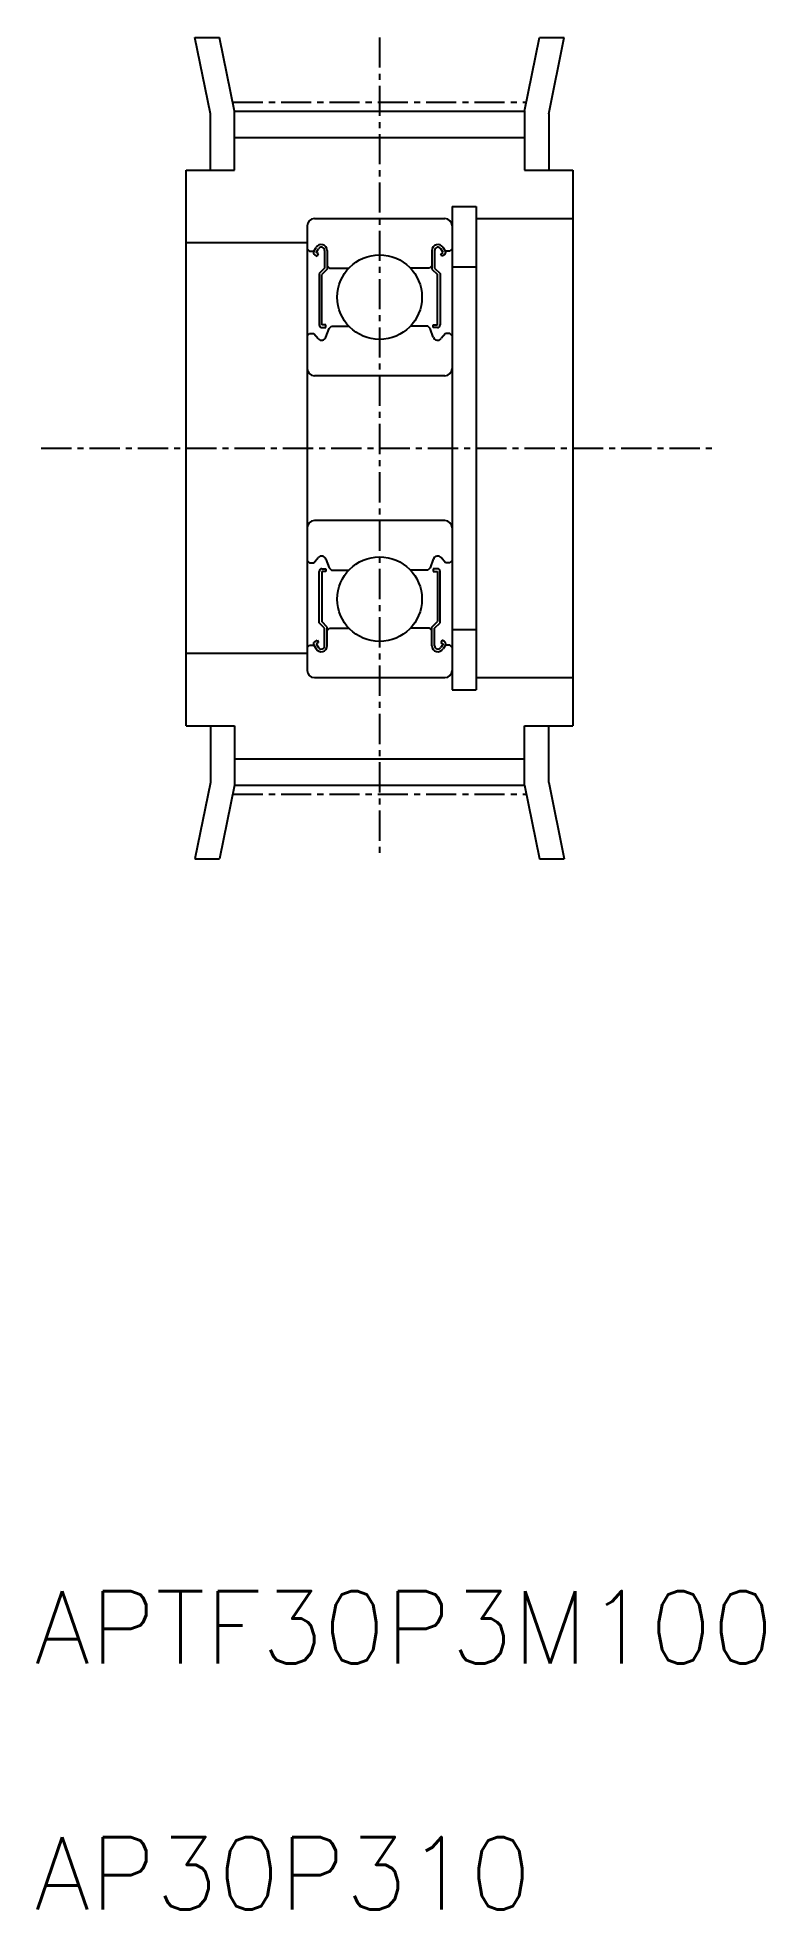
# Model space of a CAD drawing. Extents: x 22 to 52.1, y 0.3 to 77.8.
import ezdxf
from ezdxf.enums import TextEntityAlignment as Align

# ---------------------------------------------------------------- set-up
doc = ezdxf.new("R2010")
doc.units = 0
doc.linetypes.add('CENTER', pattern=[2, 1.25, -0.25, 0.25, -0.25])
doc.layers.get('0').update_dxf_attribs({"linetype": 'CONTINUOUS'})
doc.layers.add('CENTER', color=1, linetype='CONTINUOUS')
doc.styles.get("Standard").update_dxf_attribs({"font": 'txt.shx', "bigfont": 'bigfont.shx'})

msp = doc.modelspace()

# ---------------------------------------------------------------- linework, layer by layer
at = {"color": 7, "linetype": 'CONTINUOUS'}
for p, q in [((28.499, 77.807), (29.519, 77.807)), ((29.138, 74.652), (28.499, 77.807)), ((30.138, 74.752), (29.519, 77.807)), ((42.138, 74.752), (42.757, 77.807)), ((42.757, 77.807), (43.777, 77.807)), ((43.138, 74.652), (43.777, 77.807)), ((29.138, 72.307), (29.138, 74.652)), ((30.138, 72.307), (30.138, 74.752)), ((30.138, 74.752), (42.138, 74.752)), ((42.138, 74.752), (42.138, 72.307)), ((43.138, 74.652), (43.138, 72.307)), ((30.138, 73.662), (42.138, 73.662)), ((28.138, 72.307), (30.138, 72.307)), ((28.138, 49.307), (28.138, 72.307)), ((42.138, 72.307), (44.138, 72.307)), ((44.138, 72.307), (44.138, 49.307)), ((39.138, 70.807), (39.138, 50.807)), ((39.138, 70.807), (40.138, 70.807)), ((40.138, 70.807), (40.138, 50.807)), ((33.138, 70.007), (33.138, 51.607)), ((33.438, 70.307), (38.838, 70.307)), ((40.138, 70.307), (44.138, 70.307)), ((33.138, 69.307), (28.138, 69.307)), ((33.138, 69.057), (33.238, 68.957)), ((33.416, 68.957), (33.507, 69.111)), ((33.512, 68.902), (33.603, 69.055)), ((33.86, 68.986), (33.86, 68.257)), ((33.971, 68.986), (33.971, 68.211)), ((38.305, 68.986), (38.305, 68.211)), ((38.416, 68.986), (38.416, 68.257)), ((38.764, 68.902), (38.673, 69.055)), ((38.86, 68.957), (38.77, 69.111)), ((39.138, 69.057), (39.038, 68.957)), ((33.238, 68.957), (33.416, 68.957)), ((33.457, 68.806), (33.553, 68.75)), ((33.608, 68.846), (33.512, 68.902)), ((33.553, 68.75), (33.608, 68.846)), ((33.86, 68.257), (33.638, 68.035)), ((33.971, 68.211), (33.749, 67.989)), ((33.971, 68.357), (34.071, 68.257)), ((34.071, 68.257), (34.864, 68.257)), ((38.205, 68.257), (37.412, 68.257)), ((38.305, 68.357), (38.205, 68.257)), ((38.305, 68.211), (38.527, 67.989)), ((38.416, 68.257), (38.638, 68.035)), ((38.668, 68.846), (38.764, 68.902)), ((38.723, 68.75), (38.668, 68.846)), ((38.82, 68.806), (38.723, 68.75)), ((39.038, 68.957), (38.86, 68.957)), ((39.138, 68.307), (40.138, 68.307)), ((33.638, 68.035), (33.638, 65.908)), ((33.749, 65.908), (33.749, 67.989)), ((38.527, 65.908), (38.527, 67.989)), ((38.638, 68.035), (38.638, 65.908)), ((39.138, 67.707), (39.138, 67.707)), ((33.916, 65.908), (33.749, 65.908)), ((33.916, 65.797), (33.916, 65.908)), ((38.36, 65.908), (38.527, 65.908)), ((38.36, 65.797), (38.36, 65.908)), ((33.138, 65.457), (33.238, 65.557)), ((33.238, 65.557), (33.416, 65.557)), ((33.416, 65.557), (33.595, 65.339)), ((33.749, 65.797), (33.916, 65.797)), ((33.916, 65.404), (34.046, 65.763)), ((34.046, 65.763), (34.146, 65.857)), ((34.146, 65.857), (34.864, 65.857)), ((38.13, 65.857), (37.412, 65.857)), ((38.23, 65.763), (38.13, 65.857)), ((38.36, 65.404), (38.23, 65.763)), ((38.527, 65.797), (38.36, 65.797)), ((38.86, 65.557), (38.681, 65.339)), ((39.038, 65.557), (38.86, 65.557)), ((39.138, 65.457), (39.038, 65.557)), ((39.138, 65.407), (39.138, 65.407)), ((38.838, 63.807), (33.438, 63.807)), ((38.838, 57.807), (33.438, 57.807)), ((33.138, 56.157), (33.238, 56.057)), ((33.238, 56.057), (33.416, 56.057)), ((33.416, 56.057), (33.595, 56.276)), ((33.749, 55.817), (33.916, 55.817)), ((33.916, 56.21), (34.046, 55.851)), ((33.916, 55.817), (33.916, 55.706)), ((34.046, 55.851), (34.146, 55.757)), ((38.23, 55.851), (38.13, 55.757)), ((38.36, 56.21), (38.23, 55.851)), ((38.527, 55.817), (38.36, 55.817)), ((38.36, 55.817), (38.36, 55.706)), ((38.86, 56.057), (38.681, 56.276)), ((39.038, 56.057), (38.86, 56.057)), ((39.138, 56.157), (39.038, 56.057)), ((39.138, 56.207), (39.138, 56.207)), ((33.638, 53.58), (33.638, 55.706)), ((33.749, 55.706), (33.749, 53.626)), ((33.916, 55.706), (33.749, 55.706)), ((34.146, 55.757), (34.864, 55.757)), ((38.13, 55.757), (37.412, 55.757)), ((38.36, 55.706), (38.527, 55.706)), ((38.527, 55.706), (38.527, 53.626)), ((38.638, 53.58), (38.638, 55.706)), ((33.86, 53.357), (33.638, 53.58)), ((33.971, 53.403), (33.749, 53.626)), ((38.305, 53.403), (38.527, 53.626)), ((38.416, 53.357), (38.638, 53.58)), ((39.138, 53.907), (39.138, 53.907)), ((33.457, 52.809), (33.553, 52.865)), ((33.608, 52.768), (33.512, 52.713)), ((33.512, 52.713), (33.603, 52.56)), ((33.553, 52.865), (33.608, 52.768)), ((33.86, 52.629), (33.86, 53.357)), ((33.971, 52.629), (33.971, 53.403)), ((33.971, 53.257), (34.071, 53.357)), ((34.071, 53.357), (34.864, 53.357)), ((38.205, 53.357), (37.412, 53.357)), ((38.305, 53.257), (38.205, 53.357)), ((38.305, 52.629), (38.305, 53.403)), ((38.416, 52.629), (38.416, 53.357)), ((38.723, 52.865), (38.668, 52.768)), ((38.668, 52.768), (38.764, 52.713)), ((38.764, 52.713), (38.673, 52.56)), ((38.82, 52.809), (38.723, 52.865)), ((39.138, 53.307), (40.138, 53.307)), ((33.138, 52.307), (28.138, 52.307)), ((33.138, 52.557), (33.238, 52.657)), ((33.238, 52.657), (33.416, 52.657)), ((33.416, 52.657), (33.507, 52.504)), ((38.86, 52.657), (38.77, 52.504)), ((39.038, 52.657), (38.86, 52.657)), ((39.138, 52.557), (39.038, 52.657)), ((33.438, 51.307), (38.838, 51.307)), ((40.138, 51.307), (44.138, 51.307)), ((39.138, 50.807), (40.138, 50.807)), ((28.138, 49.307), (30.138, 49.307)), ((29.138, 49.307), (29.138, 46.963)), ((30.138, 49.307), (30.138, 46.862)), ((42.138, 49.307), (44.138, 49.307)), ((42.138, 46.862), (42.138, 49.307)), ((43.138, 46.963), (43.138, 49.307)), ((30.138, 47.952), (42.138, 47.952)), ((29.138, 46.963), (28.499, 43.807)), ((30.138, 46.862), (29.519, 43.807)), ((30.138, 46.862), (42.138, 46.862)), ((42.138, 46.862), (42.757, 43.807)), ((43.138, 46.963), (43.777, 43.807)), ((28.499, 43.807), (29.519, 43.807)), ((42.757, 43.807), (43.777, 43.807))]:
    msp.add_line(p, q, dxfattribs=at)
for centre in [(36.138, 67.057), (36.138, 54.557)]:
    msp.add_circle(centre, 1.75, dxfattribs=at)
for centre, radius, start, end in [((33.438, 70.007), 0.3, 90, 180), ((38.838, 70.007), 0.3, 0, 90), ((33.722, 68.986), 0.249, 0, 150.00121), ((33.722, 68.986), 0.138, 0, 150.00256), ((38.554, 68.986), 0.249, 29.99879, 180), ((38.554, 68.986), 0.138, 29.99744, 180), ((33.512, 68.902), 0.111, 149.98707, 240.00905), ((38.764, 68.902), 0.111, 299.99095, 30.01293), ((33.749, 65.908), 0.111, 180.00005, 270.00003), ((38.527, 65.908), 0.111, 269.99997, 359.99995), ((33.737, 65.458), 0.186, 220.0002, 343.15268), ((38.539, 65.458), 0.186, 196.84732, 319.9998), ((33.438, 64.107), 0.3, 180, 270), ((38.838, 64.107), 0.3, 270, 0), ((33.438, 57.507), 0.3, 90, 180), ((38.838, 57.507), 0.3, 0, 90), ((33.737, 56.156), 0.186, 16.84732, 139.9998), ((33.749, 55.706), 0.111, 89.99997, 179.99995), ((38.539, 56.156), 0.186, 40.0002, 163.15268), ((38.527, 55.706), 0.111, 0.00005, 90.00003), ((33.512, 52.713), 0.111, 119.99095, 210.01293), ((38.764, 52.713), 0.111, 329.98707, 60.00905), ((33.722, 52.629), 0.249, 209.99879, 0), ((33.722, 52.629), 0.138, 209.99744, 0), ((38.554, 52.629), 0.249, 180, 330.00121), ((38.554, 52.629), 0.138, 180, 330.00256), ((33.438, 51.607), 0.3, 180, 270), ((38.838, 51.607), 0.3, 270, 0)]:
    msp.add_arc(centre, radius, start, end, dxfattribs=at)
at = {"layer": 'CENTER', "color": 1, "linetype": 'CENTER'}
for p, q in [((36.138, 77.807), (36.138, 43.807)), ((30.061, 75.132), (42.215, 75.132)), ((22.138, 60.807), (50.138, 60.807)), ((30.061, 46.482), (42.215, 46.482))]:
    msp.add_line(p, q, dxfattribs=at)

# ---------------------------------------------------------------- texts
at = {"color": 7, "linetype": 'CONTINUOUS'}
for s, p in [('APTF30P3M100', (21.852, 9.6)), ('AP30P310', (21.852, -0.586))]:
    msp.add_text(s, height=3, dxfattribs=at).set_placement(p, align=Align.BOTTOM_LEFT)

doc.saveas('drawing.dxf')
